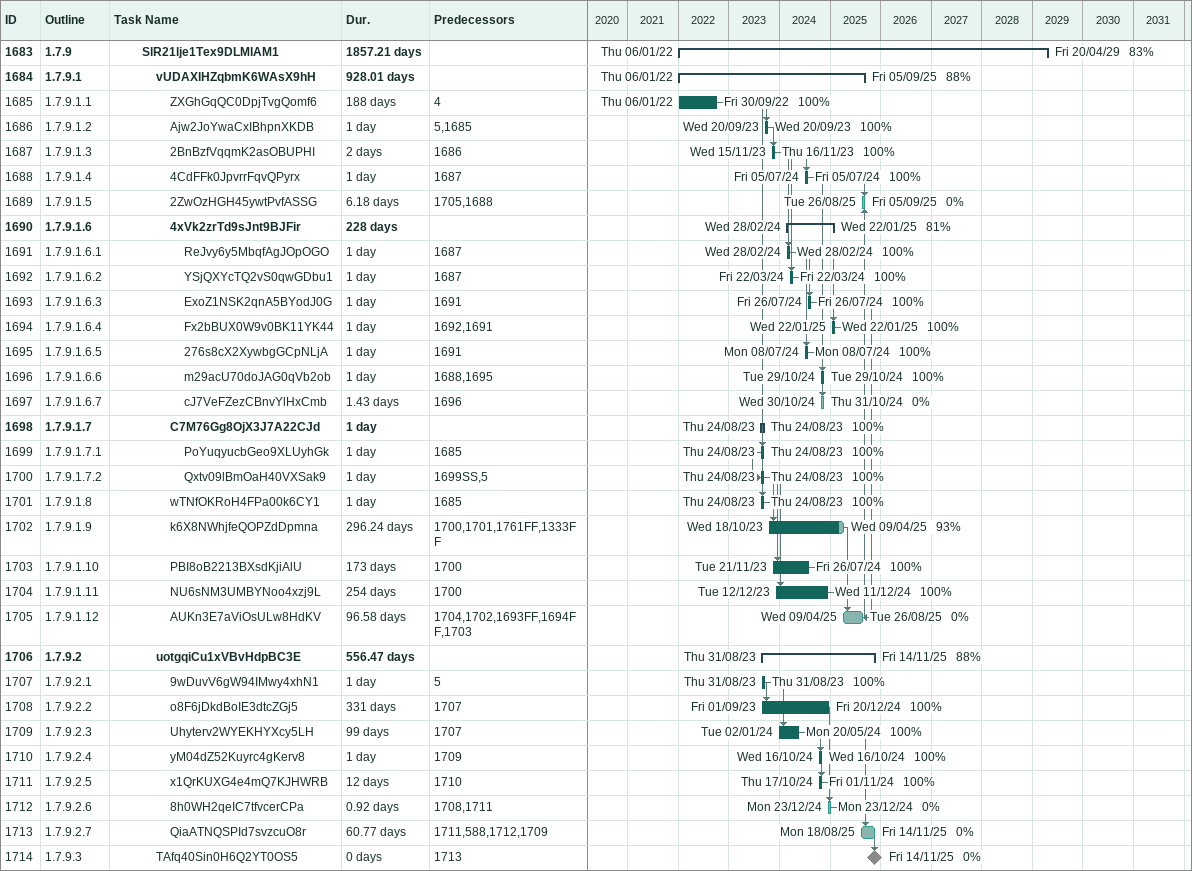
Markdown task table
| ID | WBS | Task | Duration | Start | Finish | Predecessors | % complete |
|---|---|---|---|---|---|---|---|
| 1683 | 1.7.9 | **SlR21lje1Tex9DLMlAM1** | 1857.21d | 2022-01-06 | 2029-04-20 |  | 83 |
| 1684 | 1.7.9.1 | **vUDAXlHZqbmK6WAsX9hH** | 928.01d | 2022-01-06 | 2025-09-05 |  | 88 |
| 1685 | 1.7.9.1.1 | ZXGhGqQC0DpjTvgQomf6 | 188d | 2022-01-06 | 2022-09-30 | 4 | 100 |
| 1686 | 1.7.9.1.2 | Ajw2JoYwaCxIBhpnXKDB | 1d | 2023-09-20 | 2023-09-20 | 5, 1685 | 100 |
| 1687 | 1.7.9.1.3 | 2BnBzfVqqmK2asOBUPHI | 2d | 2023-11-15 | 2023-11-16 | 1686 | 100 |
| 1688 | 1.7.9.1.4 | 4CdFFk0JpvrrFqvQPyrx | 1d | 2024-07-05 | 2024-07-05 | 1687 | 100 |
| 1689 | 1.7.9.1.5 | 2ZwOzHGH45ywtPvfASSG | 6.18d | 2025-08-26 | 2025-09-05 | 1705, 1688 | 0 |
| 1690 | 1.7.9.1.6 | **4xVk2zrTd9sJnt9BJFir** | 228d | 2024-02-28 | 2025-01-22 |  | 81 |
| 1691 | 1.7.9.1.6.1 | ReJvy6y5MbqfAgJOpOGO | 1d | 2024-02-28 | 2024-02-28 | 1687 | 100 |
| 1692 | 1.7.9.1.6.2 | YSjQXYcTQ2vS0qwGDbu1 | 1d | 2024-03-22 | 2024-03-22 | 1687 | 100 |
| 1693 | 1.7.9.1.6.3 | ExoZ1NSK2qnA5BYodJ0G | 1d | 2024-07-26 | 2024-07-26 | 1691 | 100 |
| 1694 | 1.7.9.1.6.4 | Fx2bBUX0W9v0BK11YK44 | 1d | 2025-01-22 | 2025-01-22 | 1692, 1691 | 100 |
| 1695 | 1.7.9.1.6.5 | 276s8cX2XywbgGCpNLjA | 1d | 2024-07-08 | 2024-07-08 | 1691 | 100 |
| 1696 | 1.7.9.1.6.6 | m29acU70doJAG0qVb2ob | 1d | 2024-10-29 | 2024-10-29 | 1688, 1695 | 100 |
| 1697 | 1.7.9.1.6.7 | cJ7VeFZezCBnvYlHxCmb | 1.43d | 2024-10-30 | 2024-10-31 | 1696 | 0 |
| 1698 | 1.7.9.1.7 | **C7M76Gg8OjX3J7A22CJd** | 1d | 2023-08-24 | 2023-08-24 |  | 100 |
| 1699 | 1.7.9.1.7.1 | PoYuqyucbGeo9XLUyhGk | 1d | 2023-08-24 | 2023-08-24 | 1685 | 100 |
| 1700 | 1.7.9.1.7.2 | Qxtv09lBmOaH40VXSak9 | 1d | 2023-08-24 | 2023-08-24 | 1699SS, 5 | 100 |
| 1701 | 1.7.9.1.8 | wTNfOKRoH4FPa00k6CY1 | 1d | 2023-08-24 | 2023-08-24 | 1685 | 100 |
| 1702 | 1.7.9.1.9 | k6X8NWhjfeQOPZdDpmna | 296.24d | 2023-10-18 | 2025-04-09 | 1700, 1701, 1761FF, 1333FF | 93 |
| 1703 | 1.7.9.1.10 | PBI8oB2213BXsdKjiAlU | 173d | 2023-11-21 | 2024-07-26 | 1700 | 100 |
| 1704 | 1.7.9.1.11 | NU6sNM3UMBYNoo4xzj9L | 254d | 2023-12-12 | 2024-12-11 | 1700 | 100 |
| 1705 | 1.7.9.1.12 | AUKn3E7aViOsULw8HdKV | 96.58d | 2025-04-09 | 2025-08-26 | 1704, 1702, 1693FF, 1694FF, 1703 | 0 |
| 1706 | 1.7.9.2 | **uotgqiCu1xVBvHdpBC3E** | 556.47d | 2023-08-31 | 2025-11-14 |  | 88 |
| 1707 | 1.7.9.2.1 | 9wDuvV6gW94IMwy4xhN1 | 1d | 2023-08-31 | 2023-08-31 | 5 | 100 |
| 1708 | 1.7.9.2.2 | o8F6jDkdBoIE3dtcZGj5 | 331d | 2023-09-01 | 2024-12-20 | 1707 | 100 |
| 1709 | 1.7.9.2.3 | Uhyterv2WYEKHYXcy5LH | 99d | 2024-01-02 | 2024-05-20 | 1707 | 100 |
| 1710 | 1.7.9.2.4 | yM04dZ52Kuyrc4gKerv8 | 1d | 2024-10-16 | 2024-10-16 | 1709 | 100 |
| 1711 | 1.7.9.2.5 | x1QrKUXG4e4mQ7KJHWRB | 12d | 2024-10-17 | 2024-11-01 | 1710 | 100 |
| 1712 | 1.7.9.2.6 | 8h0WH2qeIC7tfvcerCPa | 0.92d | 2024-12-23 | 2024-12-23 | 1708, 1711 | 0 |
| 1713 | 1.7.9.2.7 | QiaATNQSPId7svzcuO8r | 60.77d | 2025-08-18 | 2025-11-14 | 1711, 588, 1712, 1709 | 0 |
| 1714 | 1.7.9.3 | TAfq40Sin0H6Q2YT0OS5 | 0d | 2025-11-14 | 2025-11-14 | 1713 | 0 |
